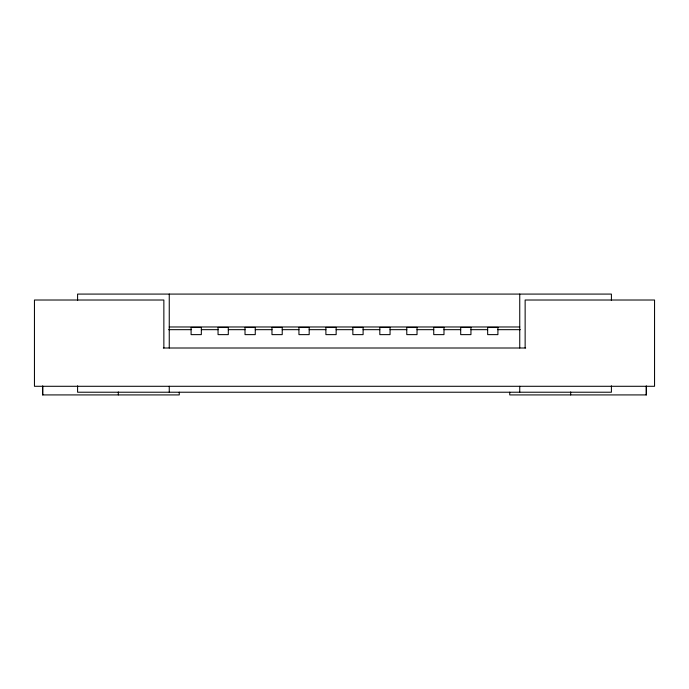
<?xml version="1.0" encoding="UTF-8"?>
<svg xmlns="http://www.w3.org/2000/svg" width="689" height="689" viewBox="0 0 689 689"><rect width="100%" height="100%" fill="white"/><g stroke="black" fill="none" stroke-linecap="round" stroke-linejoin="round"><path stroke-width="1.03" d="M169.253 326.974L519.747 326.974M168.693 329.669L191.094 329.669M201.334 329.669L218.051 329.669M228.3 329.669L245.017 329.669M255.257 329.669L271.974 329.669M282.223 329.669L298.94 329.669M309.18 329.669L325.897 329.669M336.146 329.669L352.854 329.669M363.103 329.669L379.82 329.669M390.06 329.669L406.777 329.669M417.026 329.669L433.743 329.669M443.983 329.669L460.7 329.669M470.949 329.669L487.666 329.669M497.906 329.669L520.307 329.669M163.319 348.005L525.681 348.005M646.463 386.09L646.463 394.918L509.739 394.918L509.739 392.222M646.161 386.09L646.161 394.918M611.41 300.482L611.41 294.082L77.59 294.082L77.59 300.482M611.41 385.823L611.41 392.222L77.59 392.222L77.59 385.823M570.673 391.972L570.673 394.918M525.139 348.005L525.139 300.016L654.55 300.016L654.55 386.288L34.45 386.288L34.45 300.016L163.861 300.016L163.861 348.005M519.747 294.082L519.747 348.005M519.747 386.288L519.747 392.222M179.261 392.222L179.261 394.918L42.537 394.918L42.537 386.09M169.253 294.082L169.253 348.005M169.253 386.288L169.253 392.222M118.327 391.972L118.327 394.918M42.839 386.09L42.839 394.918M201.334 327.439L191.094 327.439L191.094 334.63L201.334 334.63L201.334 327.439M228.3 327.439L218.051 327.439L218.051 334.63L228.3 334.63L228.3 327.439M255.257 327.439L245.017 327.439L245.017 334.63L255.257 334.63L255.257 327.439M282.223 327.439L271.974 327.439L271.974 334.63L282.223 334.63L282.223 327.439M309.18 327.439L298.94 327.439L298.94 334.63L309.18 334.63L309.18 327.439M336.146 327.439L325.897 327.439L325.897 334.63L336.146 334.63L336.146 327.439M363.103 327.439L352.854 327.439L352.854 334.63L363.103 334.63L363.103 327.439M390.06 327.439L379.82 327.439L379.82 334.63L390.06 334.63L390.06 327.439M417.026 327.439L406.777 327.439L406.777 334.63L417.026 334.63L417.026 327.439M443.983 327.439L433.743 327.439L433.743 334.63L443.983 334.63L443.983 327.439M470.949 327.439L460.7 327.439L460.7 334.63L470.949 334.63L470.949 327.439M497.906 327.439L487.666 327.439L487.666 334.63L497.906 334.63L497.906 327.439"/></g></svg>
